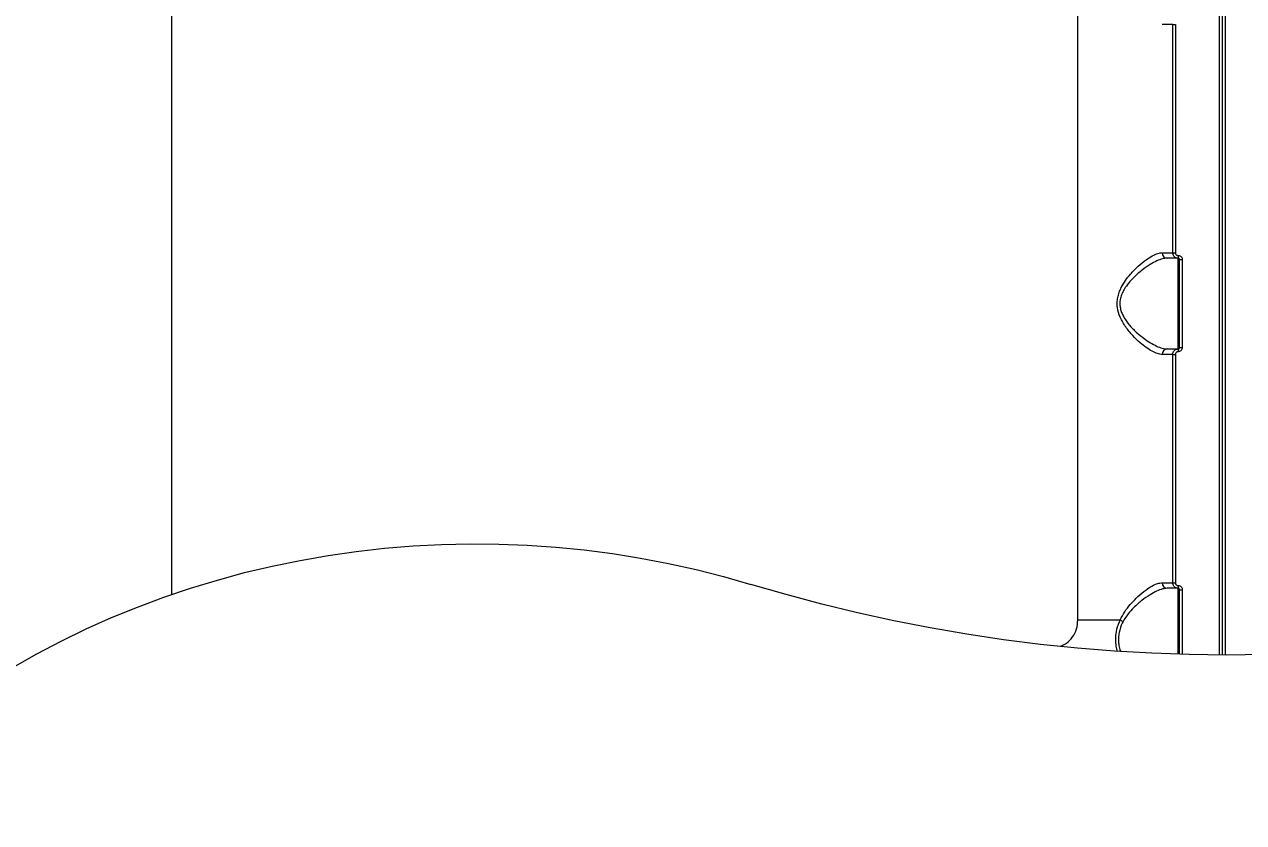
# Model space of a CAD drawing. Header units: millimetres. Extents: x 10665 to 29906, y -6125 to 7364.
# Drawn here: x 23491.7 to 23935.1, y -510.1 to -219.9 of the extents above; entities that cross this region are included whole.
import ezdxf

# ---------------------------------------------------------------- set-up
doc = ezdxf.new("R2010")
doc.units = ezdxf.units.MM
for name, color, linetype in [('DIKOM_ОБЪЕКТ', 7, 'Continuous'), ('DIKOM_РАЗМЕР_ЗОНА', 7, 'Continuous'), ('DIKOM_РАЗМЕР_ОБЪЕКТА', 7, 'Continuous')]:
    doc.layers.add(name, color=color, linetype=linetype)
doc.styles.add('style1', font='arial.ttf', dxfattribs={"width": 0.8})
doc.dimstyles.new('1-50', dxfattribs={"dimtxt": 300, "dimasz": 200, "dimexe": 100, "dimexo": 0, "dimgap": 100, "dimtad": 1, "dimdec": 0, "dimtxsty": 'style1', "dimcen": 0, "dimclrd": 7, "dimclre": 7, "dimadec": 1, "dimazin": 2, "dimtfac": 1, "dimtdec": 0, "dimtmove": 1, "dimatfit": 3, "dimfxl": 0, "dimlwd": 25, "dimlwe": 18, "dimarcsym": 0})

# ---------------------------------------------------------------- blocks, each defined once
blk = doc.blocks.new('*D16')
at = {"layer": 'Defpoints', "color": 0, "transparency": 16777216}
for p in [(12665, 4926.53), (12665, 1146.89), (26947.71, -1821.93)]:
    blk.add_point(p, dxfattribs=at)
at = {"layer": 'DIKOM_РАЗМЕР_ОБЪЕКТА', "color": 7, "lineweight": 18, "transparency": 16777216}
for p, q in [((12665, 1146.89), (12665, 5026.53)), ((26947.71, -1821.93), (26947.71, 5026.53))]:
    blk.add_line(p, q, dxfattribs=at)
at = {"layer": 'DIKOM_РАЗМЕР_ОБЪЕКТА', "color": 7, "lineweight": 25, "transparency": 16777216}
blk.add_line((26747.71, 4926.53), (12865, 4926.53), dxfattribs=at)
at = {"layer": 'DIKOM_РАЗМЕР_ОБЪЕКТА', "color": 7, "transparency": 16777216}
for points in [[(12865, 4959.86), (12865, 4893.19), (12665, 4926.53)], [(26747.71, 4959.86), (26747.71, 4893.19), (26947.71, 4926.53)]]:
    blk.add_solid(points, dxfattribs=at)
at = {"layer": 'DIKOM_РАЗМЕР_ОБЪЕКТА', "color": 0, "transparency": 16777216, "insert": (21497, 5179.8), "char_height": 300, "attachment_point": 5, "style": 'style1'}
blk.add_mtext('14300', dxfattribs=at)
blk = doc.blocks.new('*D15')
at = {"layer": 'Defpoints', "color": 0, "transparency": 16777216}
for p in [(20416.84, 4419.04), (19675.94, -4001.39), (28567.5, -4001.39)]:
    blk.add_point(p, dxfattribs=at)
at = {"layer": 'DIKOM_РАЗМЕР_ОБЪЕКТА', "color": 7, "lineweight": 18, "transparency": 16777216}
for p, q in [((20416.84, 4419.04), (28667.5, 4419.04)), ((19675.94, -4001.39), (28667.5, -4001.39))]:
    blk.add_line(p, q, dxfattribs=at)
at = {"layer": 'DIKOM_РАЗМЕР_ОБЪЕКТА', "color": 7, "lineweight": 25, "transparency": 16777216}
blk.add_line((28567.5, 4219.04), (28567.5, -3801.39), dxfattribs=at)
at = {"layer": 'DIKOM_РАЗМЕР_ОБЪЕКТА', "color": 7, "transparency": 16777216}
for points in [[(28534.17, 4219.04), (28600.83, 4219.04), (28567.5, 4419.04)], [(28534.17, -3801.39), (28600.83, -3801.39), (28567.5, -4001.39)]]:
    blk.add_solid(points, dxfattribs=at)
at = {"layer": 'DIKOM_РАЗМЕР_ОБЪЕКТА', "color": 0, "transparency": 16777216, "insert": (28247.96, -1553.33), "char_height": 300, "attachment_point": 5, "rotation": 90, "style": 'style1'}
blk.add_mtext('8400', dxfattribs=at)
blk = doc.blocks.new('*D14')
at = {"layer": 'Defpoints', "color": 0, "transparency": 16777216}
for p in [(28947.71, 6914.03), (10665, 1629.88), (28947.71, -1535.43)]:
    blk.add_point(p, dxfattribs=at)
at = {"layer": 'DIKOM_РАЗМЕР_ЗОНА', "color": 7, "lineweight": 18, "transparency": 16777216}
for p, q in [((10665, 1629.88), (10665, 7014.03)), ((28947.71, -1535.43), (28947.71, 7014.03))]:
    blk.add_line(p, q, dxfattribs=at)
at = {"layer": 'DIKOM_РАЗМЕР_ЗОНА', "color": 7, "lineweight": 25, "transparency": 16777216}
blk.add_line((10865, 6914.03), (28747.71, 6914.03), dxfattribs=at)
at = {"layer": 'DIKOM_РАЗМЕР_ЗОНА', "color": 7, "transparency": 16777216}
for points in [[(10865, 6947.36), (10865, 6880.69), (10665, 6914.03)], [(28747.71, 6947.36), (28747.71, 6880.69), (28947.71, 6914.03)]]:
    blk.add_solid(points, dxfattribs=at)
at = {"layer": 'DIKOM_РАЗМЕР_ЗОНА', "color": 0, "transparency": 16777216, "insert": (21431.5, 7167.3), "char_height": 300, "attachment_point": 5, "style": 'style1'}
blk.add_mtext('18300', dxfattribs=at)
blk = doc.blocks.new('*D13')
at = {"layer": 'Defpoints', "color": 0, "transparency": 16777216}
for p in [(20470.84, 6542.55), (29806, 6542.55), (19621.9, -6125)]:
    blk.add_point(p, dxfattribs=at)
at = {"layer": 'DIKOM_РАЗМЕР_ЗОНА', "color": 7, "lineweight": 18, "transparency": 16777216}
for p, q in [((20470.84, 6542.55), (29906, 6542.55)), ((19621.9, -6125), (29906, -6125))]:
    blk.add_line(p, q, dxfattribs=at)
at = {"layer": 'DIKOM_РАЗМЕР_ЗОНА', "color": 7, "lineweight": 25, "transparency": 16777216}
blk.add_line((29806, -5925), (29806, 6342.55), dxfattribs=at)
at = {"layer": 'DIKOM_РАЗМЕР_ЗОНА', "color": 7, "transparency": 16777216}
for points in [[(29772.67, 6342.55), (29839.33, 6342.55), (29806, 6542.55)], [(29772.67, -5925), (29839.33, -5925), (29806, -6125)]]:
    blk.add_solid(points, dxfattribs=at)
at = {"layer": 'DIKOM_РАЗМЕР_ЗОНА', "color": 0, "transparency": 16777216, "insert": (29552.83, 208.78), "char_height": 300, "attachment_point": 5, "rotation": 90, "style": 'style1'}
blk.add_mtext('12650', dxfattribs=at)

msp = doc.modelspace()

# ---------------------------------------------------------------- linework, layer by layer
at = {"layer": 'DIKOM_ОБЪЕКТ', "color": 7, "linetype": 'Continuous', "lineweight": 15}
for p, q in [((23926.28, -449.18), (23926.28, -19.43)), ((23927.28, -19.43), (23927.28, -449.18)), ((23928.29, -19.43), (23928.29, -449.19)), ((23545.28, -76.38), (23545.28, -427.17)), ((23874.78, -436.43), (23874.78, -86.43)), ((23909.28, -219.93), (23905.43, -219.93)), ((23909.28, -219.93), (23910.24, -219.93)), ((23909.28, -302.93), (23909.28, -219.93)), ((23910.24, -219.93), (23910.24, -302.93)), ((23905.43, -302.93), (23909.28, -302.93)), ((23911.28, -304.93), (23907.23, -304.93)), ((23909.28, -302.93), (23910.24, -302.93)), ((23911.28, -337.93), (23911.28, -304.93)), ((23911.78, -305.43), (23912.75, -305.43)), ((23911.78, -337.43), (23911.78, -305.43)), ((23912.75, -305.43), (23912.75, -337.43)), ((23909.28, -339.93), (23905.43, -339.93)), ((23907.23, -337.93), (23911.28, -337.93)), ((23909.28, -339.93), (23910.24, -339.93)), ((23909.28, -422.93), (23909.28, -339.93)), ((23910.24, -339.93), (23910.24, -422.93)), ((23911.78, -337.43), (23912.75, -337.43)), ((23905.43, -422.93), (23909.28, -422.93)), ((23911.28, -424.93), (23907.23, -424.93)), ((23909.28, -422.93), (23910.24, -422.93)), ((23911.28, -448.91), (23911.28, -424.93)), ((23911.78, -425.43), (23912.75, -425.43)), ((23911.78, -448.93), (23911.78, -425.43)), ((23912.75, -425.43), (23912.75, -448.96)), ((23874.78, -436.43), (23890.19, -436.43)), ((23868.31, -445.96), (23869.08, -445.72)), ((23869.08, -445.72), (23869.26, -446.17))]:
    msp.add_line(p, q, dxfattribs=at)
at = {"layer": 'DIKOM_ОБЪЕКТ', "color": 7, "linetype": 'Continuous', "lineweight": 15, "flags": 128}
for points in [[(23487.58, -453.69), (23496.28, -448.76), (23505.17, -444.09), (23514.23, -439.69), (23523.47, -435.57), (23532.87, -431.73), (23542.42, -428.17), (23552.1, -424.9), (23561.91, -421.92), (23571.83, -419.24), (23581.86, -416.86), (23591.97, -414.78), (23602.16, -413), (23612.41, -411.53), (23622.72, -410.37), (23633.07, -409.52), (23643.44, -408.98), (23653.83, -408.76), (23664.23, -408.84), (23674.61, -409.24), (23684.97, -409.94), (23695.3, -410.96), (23705.58, -412.29), (23715.8, -413.92), (23725.95, -415.86), (23736.01, -418.1), (23745.98, -420.65), (23755.85, -423.49)], [(23942.36, -449.05), (23928.8, -449.19), (23915.24, -449.02), (23901.69, -448.55), (23888.16, -447.77), (23874.65, -446.69), (23861.18, -445.31), (23847.76, -443.62), (23834.4, -441.63), (23821.09, -439.35), (23807.86, -436.76), (23794.71, -433.88), (23781.66, -430.71), (23768.7, -427.24), (23755.85, -423.49)]]:
    msp.add_lwpolyline(points, dxfattribs=at)
at = {"layer": 'DIKOM_ОБЪЕКТ', "color": 7, "linetype": 'Continuous', "lineweight": 15}
for centre, radius, start, end in [((23907.34, -303.02), 1.91, 177.2476, 266.9527), ((23917.82, -304.18), 6.58, 177.8269, 186.5466), ((23907.34, -339.83), 1.91, 93.0473, 182.7524), ((23917.82, -338.68), 6.58, 173.4516, 182.1749), ((23907.34, -423.02), 1.91, 177.2476, 266.9527), ((23917.82, -424.18), 6.58, 177.8269, 186.5466), ((23894.14, -430.07), 7.48, 238.1485, 247.168)]:
    msp.add_arc(centre, radius, start, end, dxfattribs=at)
for points, knots in [([(23905.43, -339.93), (23904.88, -339.86), (23903.77, -339.74), (23901.8, -338.82), (23899.67, -337.46), (23897.3, -335.59), (23894.72, -333.13), (23892.16, -330.05), (23890.11, -326.64), (23889.16, -323.52), (23889.04, -321.08), (23889.25, -319.21), (23889.77, -317.36), (23890.69, -315.26), (23892.07, -313), (23894.15, -310.36), (23896.72, -307.75), (23899.42, -305.55), (23901.85, -304), (23903.84, -303.09), (23904.93, -302.98), (23905.43, -302.93)], [0, 0, 0, 0, 0.054582, 0.111032, 0.165947, 0.222013, 0.289072, 0.35796, 0.422673, 0.477403, 0.504749, 0.5331, 0.562355, 0.592382, 0.63989, 0.688585, 0.759284, 0.83206, 0.890159, 0.949867, 1, 1, 1, 1]), ([(23907.23, -304.93), (23906.71, -304.97), (23905.57, -305.07), (23903.49, -305.88), (23900.98, -307.23), (23898.13, -309.2), (23895.46, -311.5), (23893.25, -313.87), (23891.79, -315.86), (23890.81, -317.77), (23890.16, -319.7), (23890.01, -321.44), (23890.2, -323.06), (23890.53, -324.34), (23891.47, -326.53), (23893.31, -329.13), (23895.99, -331.86), (23898.67, -334.04), (23901.18, -335.72), (23903.39, -336.92), (23905.47, -337.75), (23906.64, -337.87), (23907.23, -337.93)], [0, 0, 0, 0, 0.050714, 0.109914, 0.170725, 0.242652, 0.316474, 0.36375, 0.411987, 0.440046, 0.468858, 0.510101, 0.521087, 0.546819, 0.573408, 0.636934, 0.704611, 0.77415, 0.830252, 0.887331, 0.94288, 1, 1, 1, 1]), ([(23911.28, -304.93), (23911.14, -304.92), (23910.76, -304.89), (23910.2, -304.65), (23909.69, -304.2), (23909.35, -303.6), (23909.31, -303.15), (23909.28, -302.93)], [0, 0, 0, 0, 0.141716, 0.356396, 0.570957, 0.785459, 1, 1, 1, 1]), ([(23910.24, -302.93), (23910.25, -303.04), (23910.28, -303.26), (23910.45, -303.56), (23910.7, -303.79), (23910.99, -303.91), (23911.17, -303.92), (23911.25, -303.93)], [0, 0, 0, 0, 0.214245, 0.428584, 0.643186, 0.858079, 1, 1, 1, 1]), ([(23911.25, -303.93), (23911.36, -303.93), (23911.64, -303.95), (23912.06, -304.13), (23912.44, -304.47), (23912.7, -304.92), (23912.73, -305.26), (23912.75, -305.43)], [0, 0, 0, 0, 0.141849, 0.356725, 0.571326, 0.785723, 1, 1, 1, 1]), ([(23911.78, -305.43), (23911.78, -305.37), (23911.77, -305.26), (23911.68, -305.11), (23911.55, -304.99), (23911.41, -304.93), (23911.32, -304.93), (23911.28, -304.93)], [0, 0, 0, 0, 0.21403, 0.428195, 0.642783, 0.857899, 1, 1, 1, 1]), ([(23909.28, -339.93), (23909.29, -339.78), (23909.32, -339.41), (23909.56, -338.85), (23910.01, -338.34), (23910.61, -337.99), (23911.06, -337.95), (23911.28, -337.93)], [0, 0, 0, 0, 0.140713, 0.355442, 0.570292, 0.785155, 1, 1, 1, 1]), ([(23911.25, -338.93), (23911.13, -338.94), (23910.91, -338.96), (23910.61, -339.13), (23910.38, -339.39), (23910.26, -339.67), (23910.25, -339.85), (23910.24, -339.93)], [0, 0, 0, 0, 0.215134, 0.430166, 0.644953, 0.859491, 1, 1, 1, 1]), ([(23912.75, -337.43), (23912.74, -337.54), (23912.72, -337.81), (23912.54, -338.24), (23912.2, -338.62), (23911.75, -338.88), (23911.42, -338.91), (23911.25, -338.93)], [0, 0, 0, 0, 0.140594, 0.355073, 0.569849, 0.78488, 1, 1, 1, 1]), ([(23911.28, -337.93), (23911.34, -337.92), (23911.45, -337.91), (23911.6, -337.82), (23911.72, -337.7), (23911.78, -337.56), (23911.78, -337.46), (23911.78, -337.43)], [0, 0, 0, 0, 0.215499, 0.430642, 0.64536, 0.859605, 1, 1, 1, 1]), ([(23890.19, -436.43), (23890.71, -435.42), (23891.75, -433.37), (23894.01, -430.53), (23896.64, -427.82), (23899.35, -425.6), (23901.78, -424.04), (23903.8, -423.1), (23904.91, -422.98), (23905.43, -422.93)], [0, 0, 0, 0, 0.1261, 0.256729, 0.424338, 0.596864, 0.7353, 0.877569, 1, 1, 1, 1]), ([(23907.23, -424.93), (23906.69, -424.98), (23905.54, -425.08), (23903.43, -425.91), (23900.9, -427.28), (23898.05, -429.26), (23895.32, -431.64), (23892.93, -434.18), (23891.81, -436.03), (23891.24, -436.97)], [0, 0, 0, 0, 0.122709, 0.262462, 0.406017, 0.574926, 0.748263, 0.872369, 1, 1, 1, 1]), ([(23911.28, -424.93), (23911.14, -424.92), (23910.76, -424.89), (23910.2, -424.65), (23909.69, -424.2), (23909.35, -423.6), (23909.31, -423.15), (23909.28, -422.93)], [0, 0, 0, 0, 0.141718, 0.356414, 0.570952, 0.785457, 1, 1, 1, 1]), ([(23910.24, -422.93), (23910.25, -423.04), (23910.28, -423.26), (23910.45, -423.56), (23910.7, -423.79), (23910.99, -423.91), (23911.17, -423.92), (23911.25, -423.93)], [0, 0, 0, 0, 0.214245, 0.428584, 0.643186, 0.858079, 1, 1, 1, 1]), ([(23911.25, -423.93), (23911.36, -423.93), (23911.64, -423.95), (23912.06, -424.13), (23912.44, -424.47), (23912.7, -424.92), (23912.73, -425.26), (23912.75, -425.43)], [0, 0, 0, 0, 0.141849, 0.356725, 0.571326, 0.785723, 1, 1, 1, 1]), ([(23911.78, -425.43), (23911.78, -425.37), (23911.77, -425.26), (23911.68, -425.11), (23911.55, -424.99), (23911.41, -424.93), (23911.32, -424.93), (23911.28, -424.93)], [0, 0, 0, 0, 0.21403, 0.428195, 0.642783, 0.857899, 1, 1, 1, 1]), ([(23869.08, -445.72), (23869.6, -445.45), (23871.05, -444.7), (23872.98, -442.69), (23874.49, -439.74), (23874.69, -437.54), (23874.78, -436.43)], [0, 0, 0, 0, 0.152963, 0.428369, 0.711436, 1, 1, 1, 1]), ([(23889.15, -447.83), (23889.12, -447.72), (23888.87, -446.95), (23888.61, -445.36), (23888.5, -443.1), (23888.8, -440.25), (23889.49, -438.02), (23890.1, -436.64), (23890.19, -436.43)], [0, 0, 0, 0, 0.03105, 0.221324, 0.415018, 0.608695, 0.93951, 1, 1, 1, 1]), ([(23891.24, -436.97), (23891.14, -437.16), (23890.51, -438.42), (23889.81, -440.4), (23889.49, -442.9), (23889.54, -444.31), (23889.72, -445.74), (23889.93, -446.8), (23890.25, -447.64), (23890.35, -447.88)], [0, 0, 0, 0, 0.058755, 0.376261, 0.541545, 0.713226, 0.74496, 0.925986, 1, 1, 1, 1])]:
    msp.add_open_spline(points, degree=3, knots=knots, dxfattribs=at)

# ---------------------------------------------------------------- dimensions: what is measured, and where the dimension line sits
at = {"layer": 'DIKOM_РАЗМЕР_ЗОНА'}
dim = msp.add_linear_dim(base=(28947.71, 6914.03), p1=(10665, 1629.88), p2=(28947.71, -1535.43), text='18300', dimstyle='1-50', override={"dimscale": 1, "dimtix": 0, "dimtofl": 1, "dimtmove": 1, "dimatfit": 3}, dxfattribs=at)
dim.commit()
dim.dimension.update_dxf_attribs({"geometry": '*D14', "text_midpoint": (21431.5, 6914.03), "dimtype": 160})
dim = msp.add_linear_dim(base=(29806, 6542.55), p1=(19621.9, -6125), p2=(20470.84, 6542.55), angle=90, text='12650', dimstyle='1-50', dxfattribs=at)
dim.commit()
dim.dimension.update_dxf_attribs({"geometry": '*D13', "text_midpoint": (29806, 208.78), "dimtype": 160})
at = {"layer": 'DIKOM_РАЗМЕР_ОБЪЕКТА'}
dim = msp.add_linear_dim(base=(12665, 4926.53), p1=(26947.71, -1821.93), p2=(12665, 1146.89), angle=180, text='14300', dimstyle='1-50', override={"dimscale": 1, "dimtix": 0, "dimtofl": 1, "dimtmove": 1, "dimatfit": 3}, dxfattribs=at)
dim.commit()
dim.dimension.update_dxf_attribs({"geometry": '*D16', "text_midpoint": (21497, 4926.53), "dimtype": 160})
dim = msp.add_linear_dim(base=(28567.5, -4001.39), p1=(20416.84, 4419.04), p2=(19675.94, -4001.39), angle=90, text='8400', dimstyle='1-50', dxfattribs=at)
dim.commit()
dim.dimension.update_dxf_attribs({"geometry": '*D15', "text_midpoint": (28501.13, -1553.33), "dimtype": 160})

doc.saveas('drawing.dxf')
